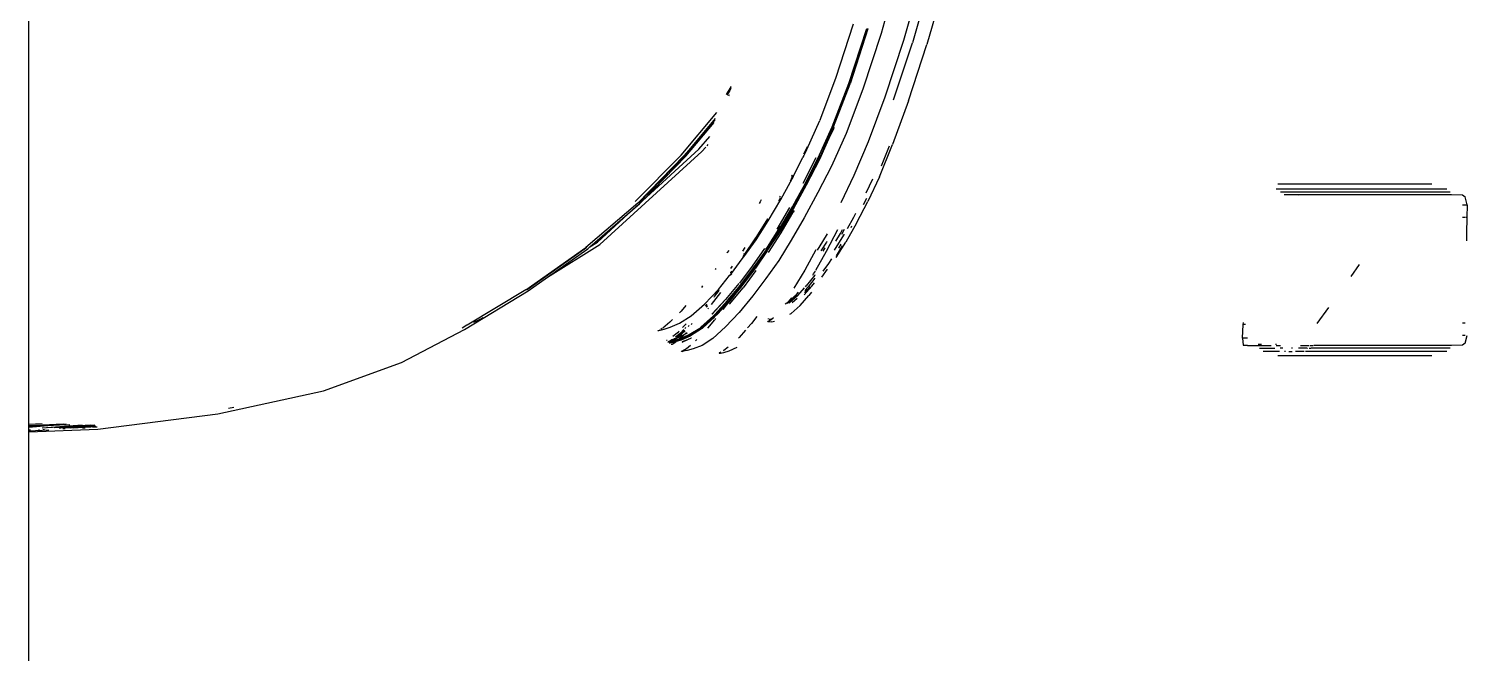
# Model space of a CAD drawing. Header units: millimetres. Extents: x -41292 to 298682, y -22072 to 33155.
# Drawn here: x 26074.7 to 26446, y 11637.8 to 11799.2 of the extents above; entities that cross this region are included whole.
import ezdxf

# ---------------------------------------------------------------- set-up
doc = ezdxf.new("R2010")
doc.units = ezdxf.units.MM

# ---------------------------------------------------------------- blocks, each defined once
blk = doc.blocks.new('AHSISHEUD')
for p, q in [((26702.05, 29345.12), (26702.05, 29819.81)), ((26927.03, 29463.65), (26922.03, 29446.05)), ((26932.93, 29462.05), (26927.83, 29444.25)), ((26935.33, 29461.55), (26930.13, 29443.65)), ((26939.03, 29461.25), (26933.83, 29443.25)), ((26910.33, 29434.55), (26914.93, 29448.55)), ((26913.73, 29433.15), (26918.33, 29447.35)), ((26913.93, 29433.05), (26918.63, 29447.25)), ((26918.63, 29447.25), (26914.03, 29433.05)), ((26922.03, 29446.05), (26917.33, 29431.65)), ((26918.63, 29447.25), (26918.63, 29447.35)), ((26927.83, 29444.25), (26923.03, 29429.65)), ((26925.23, 29428.95), (26930.13, 29443.65)), ((26929.13, 29428.65), (26933.83, 29443.25)), ((26906.31, 29423.77), (26910.33, 29434.55)), ((26909.43, 29421.95), (26913.73, 29433.15)), ((26909.53, 29421.95), (26913.73, 29433.15)), ((26883.29, 29432.3), (26882.05, 29430.34)), ((26883.23, 29432.04), (26882.12, 29430.29)), ((26883.17, 29431.79), (26882.21, 29430.22)), ((26882.3, 29430.16), (26883.09, 29431.43)), ((26882.36, 29430.11), (26883.03, 29431.18)), ((26882.81, 29430.2), (26882.63, 29429.92)), ((26883.23, 29432.04), (26883.26, 29432.15)), ((26883.29, 29432.3), (26883.32, 29432.41)), ((26909.73, 29421.95), (26914.03, 29433.05)), ((26909.73, 29421.95), (26913.93, 29433.05)), ((26917.33, 29431.65), (26913.03, 29420.25)), ((26923.03, 29429.65), (26918.73, 29418.05)), ((26929.13, 29428.65), (26925.03, 29417.35)), ((26870.43, 29414.65), (26879.68, 29425.67)), ((26871.63, 29414.35), (26878.93, 29423.11)), ((26879.21, 29424.08), (26872.3, 29415.85)), ((26879.13, 29423.79), (26873.2, 29416.68)), ((26902.86, 29416.08), (26906.22, 29423.56)), ((26906.31, 29423.77), (26906.22, 29423.56)), ((26875.02, 29416.15), (26877.85, 29419.43)), ((26905.73, 29413.75), (26909.43, 29421.95)), ((26906.8, 29415.29), (26909.73, 29421.85)), ((26907.06, 29416.48), (26909.53, 29421.95)), ((26909.81, 29421.8), (26908.1, 29417.97)), ((26908.1, 29417.97), (26909.83, 29421.55)), ((26913.03, 29420.25), (26909.23, 29411.75)), ((26909.73, 29421.95), (26909.73, 29421.85)), ((26909.83, 29421.55), (26909.91, 29421.74)), ((26875.82, 29415.55), (26849.42, 29391.55)), ((26858.53, 29402.65), (26870.43, 29414.65)), ((26860.5, 29402.85), (26875.02, 29416.15)), ((26872.3, 29415.85), (26871.13, 29414.45)), ((26873.2, 29416.68), (26871.43, 29414.55)), ((26873.2, 29416.68), (26872.3, 29415.85)), ((26873.82, 29417.25), (26873.2, 29416.68)), ((26875.82, 29415.55), (26876.8, 29416.68)), ((26877.13, 29417.06), (26877.41, 29417.39)), ((26902.95, 29416.77), (26902.04, 29414.88)), ((26902.63, 29415.55), (26902.13, 29414.55)), ((26902.63, 29415.55), (26902.85, 29416.05)), ((26902.85, 29416.05), (26902.86, 29416.08)), ((26908.1, 29417.97), (26906.13, 29413.55)), ((26906.23, 29414.1), (26906.8, 29415.29)), ((26906.8, 29415.29), (26908.1, 29417.97)), ((26918.73, 29418.05), (26915.03, 29409.35)), ((26921.63, 29409.05), (26925.03, 29417.35)), ((26922.18, 29411.86), (26924.24, 29417.08)), ((26859.23, 29402.25), (26871.13, 29414.45)), ((26871.43, 29414.55), (26859.53, 29402.35)), ((26860.5, 29402.85), (26871.63, 29414.35)), ((26899.45, 29409.21), (26901.89, 29414.12)), ((26901.53, 29405.35), (26904.59, 29410.93)), ((26905.23, 29413.95), (26901.83, 29407.35)), ((26902.13, 29414.55), (26901.89, 29414.12)), ((26902.53, 29407.05), (26904.59, 29410.93)), ((26905.27, 29412.19), (26902.63, 29406.85)), ((26902.63, 29407.05), (26904.59, 29410.93)), ((26906.13, 29413.55), (26902.73, 29406.85)), ((26903.51, 29409.37), (26905.73, 29413.75)), ((26903.51, 29409.37), (26905.81, 29413.72)), ((26904.59, 29410.93), (26905.27, 29412.19)), ((26905.27, 29412.19), (26905.53, 29412.65)), ((26905.53, 29412.65), (26906.03, 29413.65)), ((26906.03, 29413.55), (26905.53, 29412.65)), ((26909.23, 29411.75), (26905.73, 29404.95)), ((26906.03, 29413.65), (26906.23, 29414.1)), ((26906.03, 29413.65), (26906.03, 29413.55)), ((26896.13, 29403.15), (26898.64, 29407.74)), ((26898.64, 29407.74), (26899.43, 29409.15)), ((26898.7, 29408.04), (26899.38, 29409.26)), ((26899.34, 29409.29), (26898.74, 29408.2)), ((26899.27, 29409.35), (26898.8, 29408.5)), ((26899.15, 29409.45), (26898.91, 29409.02)), ((26899.1, 29409.49), (26898.96, 29409.26)), ((26899.43, 29409.15), (26899.45, 29409.21)), ((26902.29, 29407.07), (26902.33, 29407.15)), ((26902.33, 29407.15), (26903.51, 29409.37)), ((26902.33, 29407.05), (26903.51, 29409.37)), ((26915.03, 29409.35), (26911.63, 29402.35)), ((26919.83, 29408.44), (26918.15, 29404.85)), ((26921.63, 29409.05), (26918.63, 29402.65)), ((27064.25, 29407.14), (27024.45, 29407.14)), ((26895.76, 29402.95), (26896.08, 29403.49)), ((26895.76, 29402.95), (26896.1, 29403.46)), ((26896.04, 29403.53), (26895.8, 29403.12)), ((26895.95, 29403.9), (26895.83, 29403.78)), ((26895.95, 29403.9), (26895.85, 29403.74)), ((26895.98, 29403.6), (26895.87, 29403.41)), ((26895.96, 29404), (26895.95, 29403.9)), ((26899.18, 29401.3), (26901.16, 29404.92)), ((26899.23, 29400.85), (26902.53, 29407.05)), ((26899.23, 29400.85), (26900.95, 29404)), ((26902.73, 29406.85), (26899.33, 29400.65)), ((26900.08, 29402.86), (26901.53, 29405.35)), ((26900.08, 29402.86), (26901.16, 29404.92)), ((26901.16, 29404.92), (26902.33, 29407.05)), ((26905.73, 29404.95), (26902.23, 29398.45)), ((26902.57, 29406.95), (26902.63, 29407.05)), ((26917.52, 29401.9), (26918.34, 29403.48)), ((27024.07, 29405.94), (27068.05, 29405.94)), ((27025.17, 29405.14), (27068.95, 29405.14)), ((27026.13, 29404.44), (27069.25, 29404.44)), ((27029.89, 29404.14), (27029.86, 29404.14)), ((27069.25, 29404.44), (27072.15, 29404.34)), ((27072.15, 29404.34), (27072.85, 29403.84)), ((27073.35, 29401.84), (27072.85, 29403.84)), ((26859.23, 29402.25), (26845.83, 29390.75)), ((26846.9, 29390.95), (26857.92, 29400.48)), ((26848.82, 29392.15), (26857.92, 29400.48)), ((26857.92, 29400.48), (26860.5, 29402.85)), ((26857.92, 29400.48), (26859.73, 29402.05)), ((26859.73, 29402.05), (26860.5, 29402.85)), ((26890.83, 29402.55), (26890.54, 29402.1)), ((26891.13, 29403.06), (26890.83, 29402.55)), ((26892.93, 29397.65), (26896.13, 29403.15)), ((26898.43, 29401.15), (26895.13, 29395.55)), ((26895.74, 29402.85), (26895.76, 29402.95)), ((26895.83, 29395.58), (26898.93, 29400.85)), ((26895.83, 29395.15), (26899.13, 29400.75)), ((26899.33, 29400.65), (26895.93, 29394.95)), ((26899.23, 29400.65), (26895.93, 29394.95)), ((26896.23, 29394.55), (26899.63, 29400.35)), ((26897.4, 29397.7), (26899.13, 29400.75)), ((26898.93, 29400.85), (26899.18, 29401.3)), ((26899, 29400.81), (26899.03, 29400.85)), ((26899.03, 29400.85), (26900.08, 29402.86)), ((26899.13, 29400.75), (26899.23, 29400.85)), ((26899.18, 29401.3), (26900.08, 29402.86)), ((26899.5, 29399.95), (26899.7, 29400.3)), ((26915.73, 29397.05), (26918.63, 29402.65)), ((27072.15, 29401.84), (27072.85, 29401.84)), ((27072.9, 29401.84), (27073.35, 29401.84)), ((27073.35, 29401.84), (27073.25, 29398.54)), ((26892.75, 29398.22), (26889.73, 29393.35)), ((26892.8, 29398.17), (26889.73, 29393.35)), ((26889.73, 29393.15), (26892.84, 29398.11)), ((26889.83, 29393.15), (26892.86, 29398.09)), ((26889.83, 29392.75), (26892.93, 29397.65)), ((26892.73, 29390.85), (26896.11, 29396.2)), ((26902.23, 29398.45), (26898.83, 29392.65)), ((26915.73, 29397.05), (26912.93, 29392.15)), ((26914.93, 29398.55), (26913.25, 29395.58)), ((26914.29, 29395.91), (26914.54, 29396.35)), ((26915.47, 29399.59), (26914.93, 29398.55)), ((27072.85, 29398.54), (27072.15, 29398.54)), ((27073.25, 29398.54), (27072.99, 29398.54)), ((27073.25, 29398.54), (27073.15, 29394.44)), ((26886.32, 29388.12), (26889.73, 29393.15)), ((26889.63, 29393.25), (26886.38, 29388.28)), ((26889.63, 29393.25), (26886.46, 29388.53)), ((26886.63, 29388.35), (26889.83, 29393.15)), ((26886.63, 29388.35), (26889.83, 29392.75)), ((26889.73, 29393.35), (26889.63, 29393.25)), ((26892.43, 29390.25), (26895.63, 29395.25)), ((26892.43, 29390.15), (26895.63, 29395.15)), ((26892.73, 29390.15), (26895.83, 29395.15)), ((26892.73, 29390.15), (26895.87, 29395.06)), ((26895.93, 29394.95), (26892.73, 29390.15)), ((26893.03, 29389.45), (26896.23, 29394.55)), ((26895.63, 29395.25), (26895.83, 29395.58)), ((26895.63, 29395.15), (26895.63, 29395.25)), ((26898.83, 29392.65), (26895.63, 29387.45)), ((26905.64, 29390.09), (26907.03, 29392.35)), ((26907.03, 29392.35), (26908.2, 29394.34)), ((26910.83, 29395.35), (26907.83, 29389.75)), ((26908.04, 29392.34), (26907.93, 29392.15)), ((26912.33, 29393.95), (26909.93, 29390.05)), ((26910.33, 29392.4), (26911.53, 29394.35)), ((26911.53, 29394.35), (26912.13, 29395.42)), ((26912.55, 29395.44), (26911.83, 29394.15)), ((26912.49, 29394.25), (26912.33, 29393.95)), ((27073.15, 29394.44), (27073.15, 29392.5)), ((26830.33, 29379.85), (26845.83, 29390.75)), ((26846.13, 29390.75), (26830.73, 29379.85)), ((26835.94, 29383.1), (26849.42, 29391.55)), ((26835.94, 29383.1), (26846.33, 29390.45)), ((26846.33, 29390.45), (26846.79, 29390.88)), ((26846.79, 29390.88), (26846.9, 29390.95)), ((26846.9, 29390.95), (26848.82, 29392.15)), ((26882.33, 29389.45), (26882.26, 29389.36)), ((26882.71, 29390.02), (26882.33, 29389.45)), ((26886.34, 29389.84), (26886.97, 29390.78)), ((26886.65, 29389.15), (26886.6, 29389.14)), ((26886.65, 29389.15), (26886.61, 29389.09)), ((26886.66, 29389.24), (26886.65, 29389.15)), ((26891.93, 29390.55), (26888.73, 29385.95)), ((26889.15, 29385.54), (26892.43, 29390.15)), ((26889.53, 29385.55), (26892.63, 29390.05)), ((26889.53, 29385.55), (26892.63, 29389.95)), ((26892.63, 29389.95), (26889.59, 29385.44)), ((26892.68, 29389.88), (26889.59, 29385.44)), ((26892.32, 29390.24), (26892.73, 29390.85)), ((26892.38, 29390.19), (26892.43, 29390.25)), ((26892.63, 29389.95), (26892.73, 29390.15)), ((26892.63, 29390.05), (26892.73, 29390.15)), ((26905.23, 29390.15), (26902.33, 29384.95)), ((26907.83, 29389.75), (26905.13, 29384.85)), ((26907.93, 29392.15), (26906.52, 29389.95)), ((26907.13, 29389.86), (26907.63, 29390.65)), ((26910.43, 29388.15), (26912.93, 29392.15)), ((26912.01, 29391.19), (26910.43, 29388.65)), ((26911.11, 29390.57), (26911.78, 29391.66)), ((26879.4, 29385.31), (26879.22, 29385.06)), ((26883.28, 29385.35), (26883.69, 29385.94)), ((26883.43, 29384.05), (26886.23, 29387.83)), ((26888.73, 29385.95), (26885.46, 29381.59)), ((26885.83, 29381.15), (26889.15, 29385.54)), ((26885.93, 29381.15), (26889.15, 29385.54)), ((26889.44, 29385.24), (26886.13, 29380.85)), ((26889.44, 29385.24), (26886.13, 29381.05)), ((26886.23, 29387.83), (26886.63, 29388.35)), ((26888.33, 29384.25), (26889.18, 29385.53)), ((26888.93, 29384.77), (26889.43, 29385.45)), ((26889.43, 29385.42), (26889.53, 29385.55)), ((26889.43, 29385.45), (26889.53, 29385.55)), ((26889.59, 29385.44), (26889.44, 29385.24)), ((26895.63, 29387.45), (26892.33, 29382.75)), ((26902.33, 29384.95), (26899.53, 29380.25)), ((26908.13, 29385.15), (26906.66, 29383.1)), ((26907.09, 29384.63), (26908.53, 29386.65)), ((26908.53, 29386.65), (26909.31, 29387.82)), ((27045.43, 29386.35), (27043.33, 29383.25)), ((26830.93, 29379.55), (26835.94, 29383.1)), ((26880.04, 29379.93), (26882.94, 29383.5)), ((26885.33, 29381.45), (26881.93, 29377.35)), ((26883.64, 29384.43), (26882.94, 29383.5)), ((26882.94, 29383.5), (26883.43, 29384.05)), ((26883.61, 29384.49), (26883, 29383.65)), ((26883.22, 29384.27), (26883.19, 29384.19)), ((26883.51, 29384.68), (26883.22, 29384.27)), ((26883.53, 29384.65), (26883.22, 29384.27)), ((26883.28, 29383.7), (26883.48, 29383.98)), ((26883.99, 29378.88), (26885.93, 29381.15)), ((26883.99, 29378.88), (26885.83, 29381.15)), ((26886.07, 29381.08), (26886.13, 29381.15)), ((26886.13, 29381.15), (26888.68, 29384.45)), ((26886.13, 29381.05), (26888.68, 29384.45)), ((26886.13, 29381.15), (26888.33, 29384.25)), ((26886.53, 29380.35), (26889.83, 29384.85)), ((26888.68, 29384.45), (26888.93, 29384.77)), ((26892.33, 29382.75), (26888.93, 29378.25)), ((26904.93, 29383.65), (26902.73, 29380.85)), ((26904.96, 29382.85), (26903.23, 29380.65)), ((26904.13, 29380.75), (26904.86, 29381.68)), ((26904.39, 29383.65), (26904.63, 29383.95)), ((26904.63, 29383.95), (26905.11, 29384.63)), ((26904.93, 29383.65), (26905.04, 29383.81)), ((26814.53, 29369.55), (26830.93, 29379.55)), ((26830.33, 29379.85), (26815.22, 29370.71)), ((26875.98, 29380.85), (26875.67, 29380.47)), ((26876.43, 29376.15), (26880.04, 29379.93)), ((26880.57, 29379.14), (26878.16, 29376.02)), ((26878.96, 29377.95), (26879.02, 29378.09)), ((26879.02, 29378.09), (26880.25, 29379.62)), ((26879.26, 29378.66), (26879.23, 29378.6)), ((26880.14, 29379.78), (26879.26, 29378.66)), ((26879.5, 29379.25), (26879.49, 29379.22)), ((26880.04, 29379.93), (26879.5, 29379.25)), ((26882.43, 29377.05), (26883.99, 29378.88)), ((26882.43, 29376.95), (26883.99, 29378.88)), ((26885.03, 29379.62), (26882.63, 29376.65)), ((26884.13, 29378.35), (26882.73, 29376.65)), ((26882.73, 29376.95), (26883.29, 29377.65)), ((26882.93, 29376.15), (26886.43, 29380.35)), ((26883.29, 29377.65), (26886.07, 29381.08)), ((26883.29, 29377.65), (26885.59, 29380.41)), ((26884.13, 29378.35), (26884.3, 29378.59)), ((26886.13, 29380.85), (26884.3, 29378.59)), ((26884.3, 29378.59), (26885.03, 29379.62)), ((26886.03, 29380.85), (26885.03, 29379.62)), ((26885.03, 29379.62), (26885.59, 29380.41)), ((26888.93, 29378.25), (26885.43, 29373.95)), ((26885.59, 29380.41), (26886.07, 29381.08)), ((26885.59, 29380.41), (26886.13, 29381.05)), ((26886.13, 29381.05), (26886.03, 29380.85)), ((26898.18, 29376.79), (26900.23, 29378.65)), ((26898.93, 29377.75), (26898.18, 29376.79)), ((26900.53, 29378.35), (26898.43, 29376.45)), ((26900.37, 29377.58), (26899.1, 29376.48)), ((26900.23, 29378.65), (26900.71, 29379.2)), ((26900.53, 29378.35), (26902.28, 29380.34)), ((26901.13, 29375.75), (26903.43, 29378.35)), ((26902.22, 29378.58), (26904.13, 29380.75)), ((26902.28, 29379.14), (26903.73, 29380.65)), ((26903.23, 29380.65), (26902.34, 29379.64)), ((26902.55, 29380.65), (26902.73, 29380.85)), ((26904.11, 29379.24), (26903.43, 29378.35)), ((26870.43, 29374.35), (26870.01, 29373.93)), ((26871.67, 29375.76), (26870.43, 29374.35)), ((26873.03, 29373.15), (26876.43, 29376.15)), ((26877.03, 29376.13), (26876.73, 29375.75)), ((26877.05, 29376.07), (26876.76, 29375.69)), ((26876.93, 29375.65), (26876.86, 29375.56)), ((26876.93, 29375.46), (26877.18, 29375.77)), ((26877.03, 29375.75), (26876.93, 29375.65)), ((26876.98, 29375.4), (26877.03, 29375.45)), ((26877.13, 29375.89), (26877.03, 29375.75)), ((26877.03, 29375.45), (26877.22, 29375.69)), ((26877.46, 29375.13), (26877.33, 29374.95)), ((26881.93, 29377.35), (26878.33, 29373.55)), ((26881.93, 29377.35), (26878.43, 29373.55)), ((26882.63, 29376.65), (26879.03, 29372.85)), ((26879.11, 29373.45), (26882.43, 29377.05)), ((26879.11, 29373.45), (26882.43, 29376.95)), ((26879.23, 29373.15), (26882.63, 29376.85)), ((26882.73, 29376.65), (26879.53, 29373.28)), ((26881.28, 29374.75), (26882.73, 29376.65)), ((26885.43, 29373.95), (26881.93, 29370.25)), ((26882.63, 29376.85), (26882.73, 29376.95)), ((26897.29, 29376.25), (26898.13, 29376.75)), ((26898.13, 29376.75), (26897.8, 29376.31)), ((26898.13, 29376.75), (26898.18, 29376.79)), ((26898.31, 29376.38), (26898.43, 29376.45)), ((26898.5, 29373.56), (26898.83, 29373.75)), ((26901.13, 29375.75), (26898.83, 29373.75)), ((27034.63, 29371.15), (27037.63, 29375.25)), ((26815.11, 29370.67), (26813.93, 29369.95)), ((26815.22, 29370.71), (26815.11, 29370.67)), ((26818.32, 29372.05), (26816.82, 29371.4)), ((26818.32, 29372.05), (26819.32, 29372.68)), ((26867.53, 29371.45), (26865.7, 29369.91)), ((26866.03, 29369.65), (26867.63, 29370.15)), ((26868.23, 29372.15), (26867.53, 29371.45)), ((26867.63, 29370.15), (26870.03, 29371.25)), ((26870.03, 29371.25), (26873.03, 29373.15)), ((26870.83, 29370.09), (26871.77, 29371.07)), ((26871.67, 29370.1), (26871.4, 29369.82)), ((26872.49, 29370.61), (26872.22, 29370.34)), ((26872.83, 29368.25), (26875.73, 29370.05)), ((26873.04, 29370.86), (26873.31, 29371.13)), ((26875.24, 29369.97), (26875.43, 29370.05)), ((26875.4, 29370.07), (26875.53, 29370.15)), ((26875.43, 29370.05), (26875.53, 29370.15)), ((26875.53, 29370.15), (26878.83, 29373.15)), ((26875.73, 29370.05), (26875.83, 29370.15)), ((26875.83, 29370.15), (26879.13, 29373.05)), ((26876.03, 29370.03), (26875.83, 29369.85)), ((26879.03, 29372.85), (26876.03, 29370.03)), ((26879.07, 29372.8), (26876.03, 29370.03)), ((26877.31, 29369.92), (26879.1, 29372.06)), ((26881.93, 29370.25), (26878.63, 29367.25)), ((26878.83, 29373.15), (26878.89, 29373.22)), ((26878.89, 29373.22), (26878.93, 29373.25)), ((26878.93, 29373.25), (26879.11, 29373.45)), ((26879.13, 29373.05), (26879.19, 29373.11)), ((26879.19, 29373.11), (26879.23, 29373.15)), ((26879.22, 29372.2), (26879.39, 29372.4)), ((26888.63, 29371.15), (26887.59, 29369.98)), ((26889.95, 29372.91), (26888.63, 29371.15)), ((26892.73, 29371.55), (26892.83, 29371.65)), ((26893.13, 29371.85), (26892.83, 29371.65)), ((26893.03, 29372.28), (26893.03, 29372.45)), ((26893.83, 29371.55), (26893.03, 29371.45)), ((26893.13, 29371.85), (26893.76, 29372.21)), ((26893.33, 29372.15), (26893.19, 29372.2)), ((26893.76, 29372.21), (26893.33, 29372.15)), ((26893.76, 29372.21), (26893.83, 29372.25)), ((26894.29, 29372.63), (26893.83, 29372.25)), ((26894.03, 29372.25), (26893.83, 29372.25)), ((26893.83, 29371.55), (26894.5, 29371.76)), ((27015.35, 29367.34), (27015.55, 29370.84)), ((27015.55, 29370.84), (27015.56, 29371.42)), ((27016.14, 29370.84), (27015.55, 29370.84)), ((27072.15, 29371.34), (27072.85, 29371.34)), ((26798.23, 29361.05), (26814.53, 29369.55)), ((26864.43, 29369.25), (26864.53, 29369.35)), ((26864.63, 29369.25), (26864.43, 29369.25)), ((26864.53, 29369.35), (26864.93, 29369.43)), ((26864.93, 29369.43), (26864.63, 29369.25)), ((26864.93, 29369.43), (26865.03, 29369.45)), ((26865.03, 29369.45), (26866.03, 29369.65)), ((26865.05, 29369.5), (26865.03, 29369.45)), ((26865.54, 29369.8), (26865.18, 29369.58)), ((26866.63, 29366.85), (26866.83, 29366.85)), ((26867.03, 29366.35), (26867.13, 29366.35)), ((26867.13, 29366.45), (26867.23, 29366.45)), ((26867.33, 29366.45), (26867.13, 29366.35)), ((26867.23, 29366.45), (26867.33, 29366.45)), ((26867.33, 29366.45), (26867.38, 29366.48)), ((26867.43, 29366.55), (26867.38, 29366.48)), ((26867.38, 29366.48), (26867.43, 29366.45)), ((26867.43, 29366.45), (26867.73, 29366.55)), ((26867.43, 29366.55), (26867.53, 29366.55)), ((26867.43, 29366.45), (26867.63, 29366.45)), ((26868.31, 29367.04), (26867.53, 29366.55)), ((26868.03, 29366.95), (26867.53, 29366.55)), ((26867.53, 29366.55), (26867.73, 29366.55)), ((26867.73, 29366.55), (26867.63, 29366.45)), ((26867.63, 29366.45), (26868.03, 29366.55)), ((26867.63, 29366.45), (26867.93, 29366.45)), ((26867.78, 29366.55), (26867.73, 29366.55)), ((26867.8, 29366.57), (26867.78, 29366.55)), ((26867.78, 29366.55), (26868.03, 29366.55)), ((26867.78, 29366.25), (26868.08, 29366.48)), ((26867.8, 29366.57), (26868.53, 29367.05)), ((26867.8, 29366.57), (26868.4, 29366.7)), ((26867.93, 29366.45), (26868.08, 29366.48)), ((26868.83, 29366.35), (26867.93, 29366.15)), ((26868.31, 29367.04), (26868.03, 29366.95)), ((26868.03, 29366.55), (26868.23, 29366.58)), ((26868.93, 29366.45), (26868.03, 29366.25)), ((26868.08, 29366.48), (26868.15, 29366.5)), ((26869.03, 29366.35), (26868.13, 29365.75)), ((26868.15, 29366.5), (26868.83, 29366.65)), ((26868.15, 29366.5), (26868.23, 29366.58)), ((26868.23, 29366.58), (26868.25, 29366.6)), ((26868.25, 29366.6), (26868.3, 29366.6)), ((26868.3, 29366.6), (26868.33, 29366.62)), ((26868.31, 29367.82), (26869.73, 29368.95)), ((26868.53, 29367.05), (26868.31, 29367.04)), ((26868.33, 29366.62), (26868.4, 29366.7)), ((26868.33, 29366.62), (26868.53, 29366.65)), ((26868.4, 29366.7), (26868.48, 29366.72)), ((26868.48, 29366.72), (26868.53, 29366.75)), ((26868.64, 29367.14), (26868.53, 29367.05)), ((26868.53, 29366.75), (26868.63, 29366.85)), ((26868.53, 29366.75), (26868.63, 29366.75)), ((26868.53, 29366.65), (26868.65, 29366.69)), ((26868.63, 29366.85), (26869.22, 29367.32)), ((26868.63, 29366.75), (26870.02, 29367.19)), ((26868.73, 29367.15), (26868.64, 29367.14)), ((26868.65, 29366.69), (26868.93, 29366.75)), ((26868.76, 29367.18), (26868.73, 29367.15)), ((26869.22, 29367.32), (26868.76, 29367.18)), ((26868.83, 29366.65), (26869.71, 29366.93)), ((26869.15, 29366.45), (26868.83, 29366.35)), ((26868.93, 29366.75), (26869.84, 29367.04)), ((26869.19, 29366.53), (26868.93, 29366.45)), ((26870.23, 29368.65), (26868.94, 29367.64)), ((26870.23, 29368.65), (26869.01, 29367.62)), ((26869.15, 29366.45), (26869.03, 29366.35)), ((26870.43, 29366.85), (26869.15, 29366.45)), ((26870.15, 29368.35), (26869.18, 29367.57)), ((26870.15, 29368.35), (26869.22, 29367.56)), ((26869.22, 29367.32), (26869.63, 29367.45)), ((26869.71, 29366.93), (26869.32, 29366.6)), ((26869.44, 29367.5), (26870.53, 29368.35)), ((26869.73, 29367.55), (26869.51, 29367.48)), ((26869.71, 29366.93), (26870.43, 29367.15)), ((26869.84, 29367.04), (26869.71, 29366.93)), ((26869.73, 29368.95), (26869.92, 29369.15)), ((26871.28, 29368.29), (26869.73, 29367.55)), ((26869.89, 29367.08), (26869.84, 29367.04)), ((26870.02, 29367.19), (26869.89, 29367.08)), ((26869.89, 29367.08), (26870.13, 29367.15)), ((26870.93, 29367.95), (26870.02, 29367.19)), ((26870.02, 29367.19), (26870.23, 29367.25)), ((26870.13, 29367.15), (26872.43, 29368.15)), ((26870.13, 29367.15), (26870.53, 29367.25)), ((26870.53, 29368.65), (26870.15, 29368.35)), ((26871.17, 29369.6), (26870.23, 29368.65)), ((26870.23, 29367.25), (26872.53, 29368.25)), ((26870.43, 29367.15), (26872.73, 29368.15)), ((26872.73, 29367.85), (26870.43, 29366.85)), ((26870.53, 29366.95), (26870.43, 29366.92)), ((26871.31, 29369.43), (26870.53, 29368.65)), ((26871.44, 29369.27), (26870.53, 29368.35)), ((26870.53, 29367.25), (26872.83, 29368.25)), ((26872.29, 29367.72), (26870.53, 29366.95)), ((26870.73, 29366.35), (26872.13, 29366.99)), ((26870.83, 29366.45), (26872.13, 29366.99)), ((26871.28, 29368.29), (26870.93, 29367.95)), ((26871.82, 29368.81), (26871.28, 29368.29)), ((26871.97, 29368.62), (26871.28, 29368.29)), ((26872.13, 29366.99), (26873.09, 29367.39)), ((26872.43, 29368.15), (26872.53, 29368.25)), ((26872.53, 29368.25), (26875.24, 29369.97)), ((26872.73, 29368.15), (26872.83, 29368.25)), ((26872.83, 29367.95), (26872.73, 29367.91)), ((26872.73, 29367.91), (26872.73, 29367.85)), ((26875.73, 29369.75), (26872.83, 29367.95)), ((26873.09, 29367.39), (26873.13, 29367.45)), ((26873.16, 29367.42), (26873.23, 29367.45)), ((26874.13, 29366.63), (26874.53, 29367.02)), ((26875.83, 29369.85), (26875.73, 29369.75)), ((26878.63, 29367.25), (26875.83, 29365.45)), ((26885.43, 29367.55), (26885.21, 29367.35)), ((26887.07, 29369.39), (26885.43, 29367.55)), ((27016.65, 29367.34), (27015.35, 29367.34)), ((27015.35, 29367.34), (27015.55, 29365.54)), ((27072.85, 29368.04), (27072.15, 29368.04)), ((27072.85, 29366.04), (27073.35, 29368.04)), ((26867.33, 29366.15), (26867.63, 29366.15)), ((26867.43, 29366.25), (26867.73, 29366.25)), ((26867.63, 29366.15), (26867.73, 29366.25)), ((26867.93, 29366.15), (26867.63, 29366.15)), ((26867.73, 29366.25), (26867.78, 29366.25)), ((26868.03, 29366.25), (26867.78, 29366.25)), ((26868.13, 29365.75), (26867.83, 29365.75)), ((26870.53, 29363.95), (26870.83, 29364.05)), ((26870.63, 29363.85), (26870.53, 29363.95)), ((26871.03, 29363.95), (26870.63, 29363.85)), ((26870.83, 29364.05), (26871.83, 29364.65)), ((26872.03, 29364.15), (26871.03, 29363.95)), ((26871.83, 29364.65), (26872.88, 29365.53)), ((26873.53, 29364.55), (26872.03, 29364.15)), ((26875.83, 29365.45), (26873.53, 29364.55)), ((26880.53, 29363.65), (26880.23, 29363.55)), ((26880.23, 29363.55), (26880.23, 29363.45)), ((26880.23, 29363.45), (26880.63, 29363.45)), ((26880.7, 29363.74), (26880.53, 29363.65)), ((26880.63, 29363.45), (26881.43, 29363.65)), ((26881.43, 29364.15), (26881.25, 29364.05)), ((26882.56, 29365), (26881.43, 29364.15)), ((26881.43, 29363.65), (26882.83, 29364.05)), ((26882.83, 29364.05), (26884.93, 29365.05)), ((27015.55, 29365.54), (27016.65, 29365.54)), ((27015.55, 29365.54), (27016.65, 29365.44)), ((27016.65, 29365.44), (27022.72, 29365.44)), ((27020.25, 29365.74), (27019.35, 29365.74)), ((27019.75, 29364.74), (27023.72, 29364.74)), ((27024.86, 29363.94), (27020.65, 29363.94)), ((27024.09, 29365.74), (27023.87, 29365.74)), ((27024.07, 29365.44), (27025.11, 29365.44)), ((27064.25, 29362.74), (27024.45, 29362.74)), ((27025.71, 29364.74), (27025.04, 29364.74)), ((27026.4, 29363.94), (27026.15, 29363.94)), ((27027.26, 29363.94), (27028.12, 29363.94)), ((27028.26, 29364.74), (27027.97, 29364.74)), ((27031.26, 29363.94), (27029.02, 29363.94)), ((27031.97, 29364.74), (27029.76, 29364.74)), ((27030.31, 29365.44), (27032.51, 29365.44)), ((27068.05, 29363.94), (27031.57, 29363.94)), ((27032.05, 29364.74), (27032.15, 29364.74)), ((27032.57, 29364.74), (27032.96, 29364.74)), ((27032.77, 29365.44), (27033.31, 29365.44)), ((27068.95, 29364.74), (27033.02, 29364.74)), ((27033.44, 29365.44), (27033.56, 29365.44)), ((27069.25, 29365.44), (27033.72, 29365.44)), ((27072.15, 29365.54), (27069.25, 29365.44)), ((27072.85, 29366.04), (27072.15, 29365.54)), ((26778.13, 29353.75), (26798.23, 29361.05)), ((26750.83, 29347.75), (26778.13, 29353.75)), ((26719.83, 29343.85), (26750.83, 29347.75)), ((26750.44, 29348.51), (26750.41, 29348.51)), ((26755, 29349.47), (26753.6, 29349.15)), ((26702.05, 29345.12), (26705.47, 29345.28)), ((26702.05, 29344.7), (26702.05, 29345.12)), ((26710.95, 29345.1), (26702.05, 29344.7)), ((26709.96, 29344.92), (26702.05, 29344.22)), ((26702.05, 29344.55), (26709.96, 29344.92)), ((26702.05, 29344.55), (26702.05, 29344.7)), ((26702.05, 29344.22), (26702.05, 29344.55)), ((26702.05, 29343.29), (26702.05, 29344.22)), ((26705.52, 29344.16), (26715.82, 29344.95)), ((26717.94, 29344.88), (26706.78, 29344.17)), ((26719.03, 29344.85), (26708.57, 29344.18)), ((26709.93, 29344.19), (26710.35, 29344.19)), ((26711.7, 29345.08), (26709.96, 29344.92)), ((26709.96, 29344.92), (26712.62, 29345.05)), ((26710.35, 29344.19), (26719.03, 29344.85)), ((26719.14, 29344.75), (26710.35, 29344.19)), ((26712.72, 29344.21), (26711.46, 29344.2)), ((26712.72, 29344.21), (26719.24, 29344.67)), ((26713.71, 29344.21), (26719.35, 29344.57)), ((26716.63, 29344.13), (26715.93, 29344.09)), ((26719.55, 29344.4), (26716.62, 29344.23)), ((26719.66, 29344.31), (26718.57, 29344.24)), ((26719.24, 29344.67), (26719.27, 29344.65)), ((26702.05, 29343.17), (26719.83, 29343.85)), ((26707.23, 29343.59), (26702.05, 29343.29)), ((26702.05, 29343.17), (26702.05, 29343.29)), ((26702.05, 28884.67), (26702.05, 29343.17)), ((26702.48, 29343.59), (26702.22, 29343.57)), ((26704.57, 29343.66), (26704.84, 29343.68)), ((26705.8, 29343.71), (26706.13, 29343.73)), ((26711.43, 29343.93), (26710.86, 29343.9))]:
    blk.add_line(p, q)

msp = doc.modelspace()

# ---------------------------------------------------------------- block references
msp.add_blockref('AHSISHEUD', (-627.37, -17648.09))

doc.saveas('drawing.dxf')
